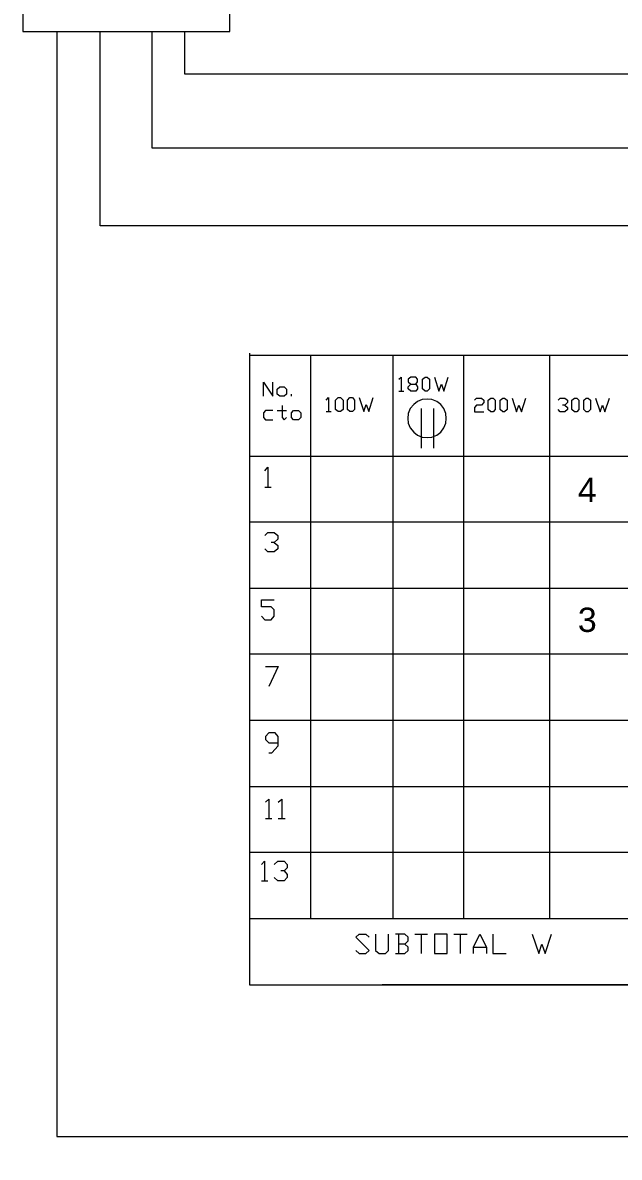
# Model space of a CAD drawing. Header units: millimetres. Extents: x -0.3 to 33.7, y -1 to 21.2.
# Drawn here: x 3.446 to 5.657, y 12.374 to 16.577 of the extents above; entities that cross this region are included whole.
import ezdxf

# ---------------------------------------------------------------- set-up
doc = ezdxf.new("R2010")
doc.units = ezdxf.units.MM
doc.header["$LTSCALE"] = 0.5
doc.layers.add('TABLA', color=7, linetype='Continuous')
doc.styles.get("Standard").update_dxf_attribs({"font": 'arial.ttf'})

msp = doc.modelspace()

# ---------------------------------------------------------------- linework, layer by layer
at = {"layer": 'TABLA', "color": 7, "linetype": 'Continuous', "lineweight": 18, "true_color": 0x000007}
for p, q in [((4.2867, 15.3528), (4.2867, 13.2663)), ((4.5121, 15.3437), (4.5121, 13.2571)), ((4.818, 15.3437), (4.818, 13.2571)), ((5.08, 15.3437), (5.08, 13.2571)), ((5.3987, 15.3437), (5.3987, 13.2571)), ((4.4424, 15.1935), (4.4424, 15.2008)), ((4.84, 15.2118), (4.8583, 15.2118)), ((4.3893, 15.1403), (4.4241, 15.1403)), ((4.5707, 15.1367), (4.589, 15.1367)), ((4.9224, 15.1477), (4.9224, 15.0011)), ((4.9682, 15.1477), (4.9682, 15.0011)), ((7.2288, 14.97), (4.2867, 14.97)), ((4.3435, 14.8564), (4.3673, 14.8564)), ((7.2288, 14.7263), (4.2867, 14.7263)), ((7.2288, 14.4808), (4.2867, 14.4808)), ((7.2288, 14.2372), (4.2867, 14.2372)), ((7.2288, 13.9917), (4.2867, 13.9917)), ((7.2288, 13.7462), (4.2867, 13.7462)), ((4.3454, 13.629), (4.3692, 13.629)), ((4.393, 13.629), (4.4186, 13.629)), ((7.2288, 13.5026), (4.2867, 13.5026)), ((4.3307, 13.3982), (4.3545, 13.3982)), ((7.2288, 13.2571), (4.2867, 13.2571)), ((4.8381, 13.2003), (4.8381, 13.1289)), ((4.8986, 13.2003), (4.9462, 13.2003)), ((4.9224, 13.2003), (4.9224, 13.1289)), ((5.0433, 13.2003), (5.0928, 13.2003)), ((5.0671, 13.2003), (5.0671, 13.1289)), ((5.1166, 13.1527), (5.1642, 13.1527)), ((7.2105, 13.0135), (4.7777, 13.0135))]:
    msp.add_line(p, q, dxfattribs=at)
for points in [[(3.4459, 16.5436), (4.2135, 16.5436), (4.2135, 17.2379), (3.4459, 17.2379)], [(4.2867, 13.0135), (7.2288, 13.0135), (7.2288, 15.3437), (4.2867, 15.3437)], [(4.9371, 15.2118), (4.9279, 15.2209), (4.9279, 15.2557), (4.9371, 15.2631), (4.9444, 15.2631), (4.9536, 15.2557), (4.9536, 15.2209), (4.9444, 15.2118)], [(4.415, 15.1935), (4.3985, 15.1935), (4.3893, 15.2008), (4.3893, 15.2191), (4.3985, 15.2283), (4.415, 15.2283), (4.4241, 15.2191), (4.4241, 15.2008)], [(4.6146, 15.1367), (4.6055, 15.144), (4.6055, 15.1788), (4.6146, 15.188), (4.6238, 15.188), (4.633, 15.1788), (4.633, 15.144), (4.6238, 15.1367)], [(4.6586, 15.1367), (4.6495, 15.144), (4.6495, 15.1788), (4.6586, 15.188), (4.6678, 15.188), (4.6751, 15.1788), (4.6751, 15.144), (4.6678, 15.1367)], [(5.0158, 15.111), (5.014, 15.1293), (5.0067, 15.1477), (4.9957, 15.1623), (4.981, 15.1733), (4.9627, 15.1806), (4.9444, 15.1825), (4.9261, 15.1806), (4.9096, 15.1733), (4.8949, 15.1623), (4.8821, 15.1477), (4.8748, 15.1293), (4.8729, 15.111), (4.8748, 15.0927), (4.8821, 15.0762), (4.8949, 15.0597), (4.9096, 15.0487), (4.9261, 15.0414), (4.9444, 15.0396), (4.9627, 15.0414), (4.981, 15.0487), (4.9957, 15.0597), (5.0067, 15.0762), (5.014, 15.0927)], [(5.1807, 15.1348), (5.1715, 15.144), (5.1715, 15.1788), (5.1807, 15.1861), (5.1899, 15.1861), (5.1972, 15.1788), (5.1972, 15.144), (5.1899, 15.1348)], [(5.2247, 15.1348), (5.2155, 15.144), (5.2155, 15.1788), (5.2247, 15.1861), (5.232, 15.1861), (5.2412, 15.1788), (5.2412, 15.144), (5.232, 15.1348)], [(5.4903, 15.1348), (5.4811, 15.144), (5.4811, 15.1788), (5.4903, 15.1861), (5.4995, 15.1861), (5.5068, 15.1788), (5.5068, 15.144), (5.4995, 15.1348)], [(5.5343, 15.1348), (5.5251, 15.144), (5.5251, 15.1788), (5.5343, 15.1861), (5.5416, 15.1861), (5.5508, 15.1788), (5.5508, 15.144), (5.5416, 15.1348)], [(4.4681, 15.1055), (4.4498, 15.1055), (4.4424, 15.1147), (4.4424, 15.1312), (4.4498, 15.1403), (4.4681, 15.1403), (4.4773, 15.1312), (4.4773, 15.1147)], [(4.9719, 13.1289), (5.0195, 13.1289), (5.0195, 13.2003), (4.9719, 13.2003)]]:
    msp.add_lwpolyline(points, close=True, dxfattribs=at)
for points in [[(3.5723, 16.5436), (3.5723, 12.4511), (7.749, 12.4511), (7.749, 12.3741)], [(7.6648, 15.6917), (7.6648, 15.8236), (3.7335, 15.8236), (3.7335, 16.5436)], [(7.9964, 15.6771), (7.9964, 16.1112), (3.9259, 16.1112), (3.9259, 16.5436)], [(8.3298, 15.6643), (8.3298, 16.386), (4.0468, 16.386), (4.0468, 16.5436)], [(4.84, 15.2557), (4.8491, 15.2631), (4.8491, 15.2118)], [(4.8839, 15.2118), (4.8748, 15.2209), (4.8748, 15.2283), (4.8839, 15.2374), (4.9023, 15.2374), (4.9096, 15.2466), (4.9096, 15.2557), (4.9023, 15.2631), (4.8839, 15.2631), (4.8748, 15.2557), (4.8748, 15.2466), (4.8839, 15.2374)], [(4.9719, 15.2631), (4.9884, 15.2118), (4.9975, 15.2374), (5.0067, 15.2118), (5.0232, 15.2631)], [(4.338, 15.1935), (4.338, 15.2448), (4.3728, 15.1935), (4.3728, 15.2448)], [(4.9023, 15.2374), (4.9096, 15.2283), (4.9096, 15.2209), (4.9023, 15.2118), (4.8839, 15.2118)], [(4.5707, 15.1788), (4.5798, 15.188), (4.5798, 15.1367)], [(4.6934, 15.188), (4.7099, 15.1367), (4.7191, 15.1623), (4.7282, 15.1367), (4.7447, 15.188)], [(5.1203, 15.1788), (5.1276, 15.1861), (5.1459, 15.1861), (5.1551, 15.1788), (5.1551, 15.1696), (5.1459, 15.1605), (5.1276, 15.1605), (5.1203, 15.1513), (5.1203, 15.1348), (5.1551, 15.1348)], [(5.2595, 15.1861), (5.276, 15.1348), (5.2851, 15.1605), (5.2943, 15.1348), (5.3108, 15.1861)], [(5.4298, 15.1788), (5.4372, 15.1861), (5.4555, 15.1861), (5.4647, 15.1788), (5.4647, 15.1696), (5.4555, 15.1605), (5.4463, 15.1605)], [(5.5691, 15.1861), (5.5856, 15.1348), (5.5947, 15.1605), (5.6039, 15.1348), (5.6204, 15.1861)], [(4.3728, 15.1403), (4.3454, 15.1403), (4.338, 15.1312), (4.338, 15.1147), (4.3454, 15.1055), (4.3728, 15.1055)], [(4.4076, 15.1587), (4.4076, 15.1147), (4.415, 15.1055), (4.4241, 15.1147)], [(5.4555, 15.1605), (5.4647, 15.1513), (5.4647, 15.144), (5.4555, 15.1348), (5.4372, 15.1348), (5.4298, 15.144)], [(4.3435, 14.9168), (4.3545, 14.9297), (4.3545, 14.8564)], [(4.3435, 14.6769), (4.3545, 14.6879), (4.3783, 14.6879), (4.3912, 14.6769), (4.3912, 14.664), (4.3783, 14.6512), (4.3673, 14.6512)], [(4.3783, 14.6512), (4.3912, 14.6402), (4.3912, 14.6274), (4.3783, 14.6164), (4.3545, 14.6164), (4.3435, 14.6274)], [(4.3307, 14.3783), (4.3435, 14.3654), (4.3673, 14.3654), (4.3783, 14.3783), (4.3783, 14.4021), (4.3673, 14.4131), (4.3307, 14.4131), (4.3307, 14.4387), (4.3783, 14.4387)], [(4.3454, 14.1914), (4.393, 14.1914), (4.3582, 14.1181)], [(4.3582, 13.8726), (4.3692, 13.8726), (4.393, 13.8983), (4.393, 13.9331), (4.382, 13.9459), (4.3582, 13.9459), (4.3454, 13.9331), (4.3454, 13.9221), (4.3582, 13.9093), (4.393, 13.9093)], [(4.3454, 13.6895), (4.3582, 13.7005), (4.3582, 13.629)], [(4.393, 13.6895), (4.4058, 13.7005), (4.4058, 13.629)], [(4.3307, 13.4586), (4.3417, 13.4715), (4.3417, 13.3982)], [(4.3783, 13.4586), (4.3912, 13.4715), (4.415, 13.4715), (4.426, 13.4586), (4.426, 13.4458), (4.415, 13.4348), (4.4021, 13.4348)], [(4.415, 13.4348), (4.426, 13.422), (4.426, 13.411), (4.415, 13.3982), (4.3912, 13.3982), (4.3783, 13.411)], [(4.6806, 13.1399), (4.6934, 13.1289), (4.7172, 13.1289), (4.7301, 13.1399), (4.6806, 13.1893), (4.6934, 13.2003), (4.7172, 13.2003), (4.7301, 13.1893)], [(4.7539, 13.2003), (4.7539, 13.1399), (4.7667, 13.1289), (4.7905, 13.1289), (4.8015, 13.1399), (4.8015, 13.2003)], [(4.862, 13.1637), (4.8748, 13.1765), (4.8748, 13.1893), (4.862, 13.2003), (4.8272, 13.2003)], [(5.1166, 13.1289), (5.1166, 13.1527), (5.1404, 13.2003), (5.1642, 13.1527), (5.1642, 13.1289)], [(5.188, 13.2003), (5.188, 13.1289), (5.2375, 13.1289)], [(5.3346, 13.2003), (5.3584, 13.1289), (5.3694, 13.1637), (5.3822, 13.1289), (5.406, 13.2003)], [(4.8272, 13.1289), (4.862, 13.1289), (4.8748, 13.1399), (4.8748, 13.1527), (4.862, 13.1637), (4.8381, 13.1637)]]:
    msp.add_lwpolyline(points, dxfattribs=at)

# ---------------------------------------------------------------- texts
at = {"layer": 'TABLA', "char_height": 0.0901, "attachment_point": 1}
for s, insert in [('4', (5.5033, 14.8913)), ('3', (5.5033, 14.4101))]:
    msp.add_mtext_dynamic_manual_height_columns(s, width=0.005066, gutter_width=0.4505, heights=[0], dxfattribs=dict(at, insert=insert))

doc.saveas('drawing.dxf')
